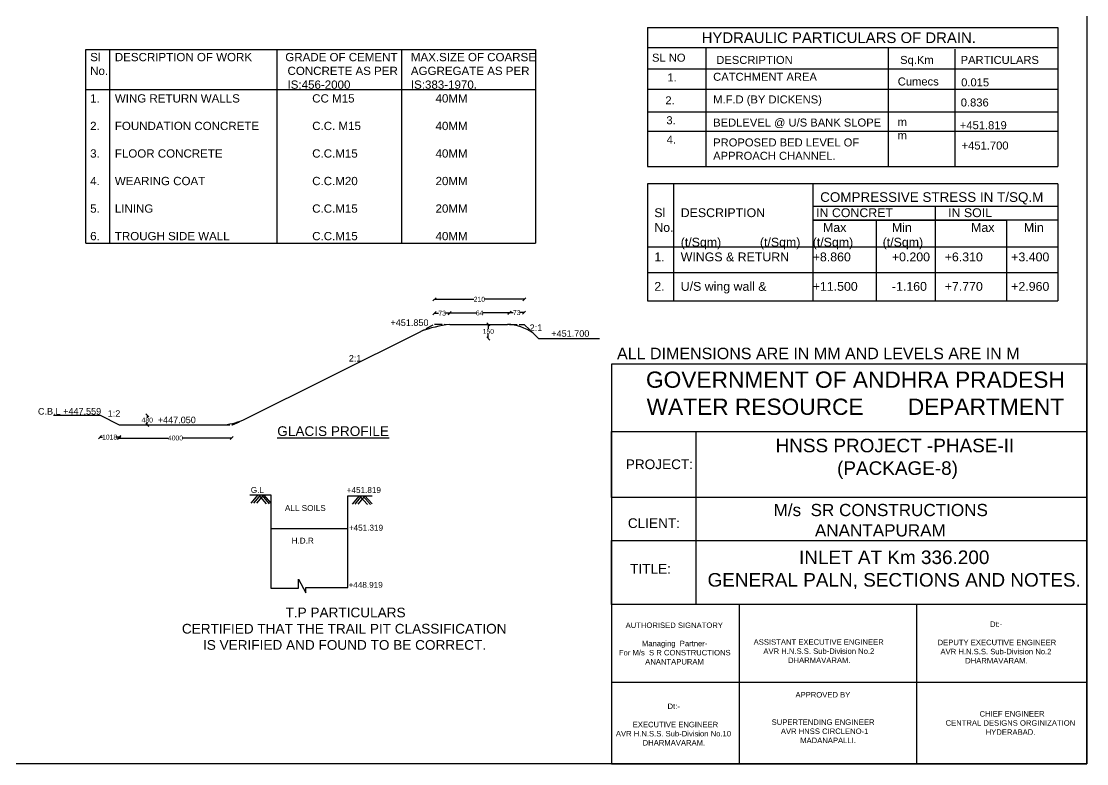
# Model space of a CAD drawing. Header units: millimetres. Extents: x 5124 to 3345871, y 2311 to 45968935.
# Drawn here: x 3313015 to 3345871, y 45924010 to 45946910 of the extents above; entities that cross this region are included whole.
import ezdxf

# ---------------------------------------------------------------- set-up
doc = ezdxf.new("R2010")
doc.units = ezdxf.units.MM
doc.header["$MEASUREMENT"] = 0
doc.linetypes.add('ACAD_ISO02W100', pattern=[15, 12, -3])
for name, color, linetype in [('DIMENSION', 7, 'Continuous'), ('DRAWING', 7, 'Continuous'), ('TEXT', 7, 'Continuous')]:
    doc.layers.add(name, color=color, linetype=linetype)
doc.styles.get("Standard").update_dxf_attribs({"font": 'arial.ttf', "height": 150})
doc.dimstyles.get("Standard").update_dxf_attribs({"dimtxt": 200, "dimasz": 110, "dimexe": 0.18, "dimexo": 0.0625, "dimgap": 0.09, "dimtad": 0, "dimtih": 1, "dimtoh": 1, "dimdec": 0, "dimzin": 0, "dimdsep": 46, "dimtxsty": 'Standard', "dimblk": 'OBLIQUE', "dimcen": 0.09, "dimse1": 1, "dimse2": 1, "dimadec": 0, "dimazin": 0, "dimtfac": 1, "dimtdec": 0, "dimtofl": 0, "dimtmove": 0, "dimatfit": 3, "dimfxl": 1, "dimtolj": 1, "dimtzin": 0, "dimarcsym": 0})

# ---------------------------------------------------------------- blocks, each defined once
blk = doc.blocks.new('_Oblique')
at = {"color": 0, "linetype": 'ByBlock', "lineweight": -2}
blk.add_line((-0.5, -0.5), (0.5, 0.5), dxfattribs=at)
blk = doc.blocks.new('*D80')
at = {"layer": 'Defpoints', "color": 0, "transparency": 16777216}
for p in [(3326229, 45937907), (3325757, 45937568), (3326229, 45937562)]:
    blk.add_point(p, dxfattribs=at)
at = {"layer": 'DIMENSION', "color": 0, "lineweight": -2, "transparency": 16777216}
for p, q in [((3325757, 45937907), (3325886, 45937907)), ((3326229, 45937907), (3326100, 45937907))]:
    blk.add_line(p, q, dxfattribs=at)
at = {"layer": 'DIMENSION', "color": 0, "lineweight": -2, "transparency": 16777216, "xscale": 95, "yscale": 95, "zscale": 95, "rotation": 180}
blk.add_blockref('_Oblique', (3325757, 45937907), dxfattribs=at)
at = {"layer": 'DIMENSION', "color": 0, "lineweight": -2, "transparency": 16777216, "xscale": 95, "yscale": 95, "zscale": 95}
blk.add_blockref('_Oblique', (3326229, 45937907), dxfattribs=at)
at = {"layer": 'DIMENSION', "color": 0, "transparency": 16777216, "insert": (3325993, 45937907), "char_height": 150, "attachment_point": 5}
blk.add_mtext('\\A1;73', dxfattribs=at)
blk = doc.blocks.new('*D81')
at = {"layer": 'Defpoints', "color": 0, "transparency": 16777216}
for p in [(3328071, 45937913), (3326229, 45937562), (3328071, 45937558)]:
    blk.add_point(p, dxfattribs=at)
at = {"layer": 'DIMENSION', "color": 0, "lineweight": -2, "transparency": 16777216}
for p, q in [((3326229, 45937913), (3327042, 45937913)), ((3328071, 45937913), (3327258, 45937913))]:
    blk.add_line(p, q, dxfattribs=at)
at = {"layer": 'DIMENSION', "color": 0, "lineweight": -2, "transparency": 16777216, "xscale": 95, "yscale": 95, "zscale": 95, "rotation": 180}
blk.add_blockref('_Oblique', (3326229, 45937913), dxfattribs=at)
at = {"layer": 'DIMENSION', "color": 0, "lineweight": -2, "transparency": 16777216, "xscale": 95, "yscale": 95, "zscale": 95}
blk.add_blockref('_Oblique', (3328071, 45937913), dxfattribs=at)
at = {"layer": 'DIMENSION', "color": 0, "transparency": 16777216, "insert": (3327150, 45937913), "char_height": 150, "attachment_point": 5}
blk.add_mtext('\\A1;64', dxfattribs=at)
blk = doc.blocks.new('*D82')
at = {"layer": 'Defpoints', "color": 0, "transparency": 16777216}
for p in [(3328519, 45937924), (3328071, 45937558), (3328519, 45937558)]:
    blk.add_point(p, dxfattribs=at)
at = {"layer": 'DIMENSION', "color": 0, "lineweight": -2, "transparency": 16777216}
for p, q in [((3328071, 45937924), (3328188, 45937924)), ((3328519, 45937924), (3328402, 45937924))]:
    blk.add_line(p, q, dxfattribs=at)
at = {"layer": 'DIMENSION', "color": 0, "lineweight": -2, "transparency": 16777216, "xscale": 95, "yscale": 95, "zscale": 95, "rotation": 180}
blk.add_blockref('_Oblique', (3328071, 45937924), dxfattribs=at)
at = {"layer": 'DIMENSION', "color": 0, "lineweight": -2, "transparency": 16777216, "xscale": 95, "yscale": 95, "zscale": 95}
blk.add_blockref('_Oblique', (3328519, 45937924), dxfattribs=at)
at = {"layer": 'DIMENSION', "color": 0, "transparency": 16777216, "insert": (3328295, 45937924), "char_height": 150, "attachment_point": 5}
blk.add_mtext('\\A1;73', dxfattribs=at)
blk = doc.blocks.new('*D83')
at = {"layer": 'Defpoints', "color": 0, "transparency": 16777216}
for p in [(3327396, 45937562), (3327396, 45937126), (3327418, 45937126)]:
    blk.add_point(p, dxfattribs=at)
at = {"layer": 'DIMENSION', "color": 0, "lineweight": -2, "transparency": 16777216}
for p, q in [((3327418, 45937562), (3327418, 45937421)), ((3327418, 45937126), (3327418, 45937267))]:
    blk.add_line(p, q, dxfattribs=at)
at = {"layer": 'DIMENSION', "color": 0, "lineweight": -2, "transparency": 16777216, "xscale": 95, "yscale": 95, "zscale": 95}
for p, rotation in [((3327418, 45937562), 90), ((3327418, 45937126), 270)]:
    blk.add_blockref('_Oblique', p, dxfattribs=dict(at, rotation=rotation))
at = {"layer": 'DIMENSION', "color": 0, "transparency": 16777216, "insert": (3327418, 45937344), "char_height": 150, "attachment_point": 5}
blk.add_mtext('\\A1;150', dxfattribs=at)
blk = doc.blocks.new('*D84')
at = {"layer": 'Defpoints', "color": 0, "transparency": 16777216}
for p in [(3316034, 45934460), (3319504, 45934453), (3319504, 45934056)]:
    blk.add_point(p, dxfattribs=at)
at = {"layer": 'DIMENSION', "color": 0, "lineweight": -2, "transparency": 16777216}
for p, q in [((3316034, 45934056), (3317543, 45934056)), ((3319504, 45934056), (3317996, 45934056))]:
    blk.add_line(p, q, dxfattribs=at)
at = {"layer": 'DIMENSION', "color": 0, "lineweight": -2, "transparency": 16777216, "xscale": 95, "yscale": 95, "zscale": 95, "rotation": 180}
blk.add_blockref('_Oblique', (3316034, 45934056), dxfattribs=at)
at = {"layer": 'DIMENSION', "color": 0, "lineweight": -2, "transparency": 16777216, "xscale": 95, "yscale": 95, "zscale": 95}
blk.add_blockref('_Oblique', (3319504, 45934056), dxfattribs=at)
at = {"layer": 'DIMENSION', "color": 0, "transparency": 16777216, "insert": (3317769, 45934056), "char_height": 150, "attachment_point": 5}
blk.add_mtext('\\A1;4000', dxfattribs=at)
blk = doc.blocks.new('*D85')
at = {"layer": 'Defpoints', "color": 0, "transparency": 16777216}
for p in [(3315444, 45934761), (3316034, 45934460), (3315444, 45934083)]:
    blk.add_point(p, dxfattribs=at)
at = {"layer": 'DIMENSION', "color": 0, "lineweight": -2, "transparency": 16777216}
for p, q in [((3315444, 45934083), (3315522, 45934083)), ((3316034, 45934083), (3315956, 45934083))]:
    blk.add_line(p, q, dxfattribs=at)
at = {"layer": 'DIMENSION', "color": 0, "lineweight": -2, "transparency": 16777216, "xscale": 95, "yscale": 95, "zscale": 95, "rotation": 180}
blk.add_blockref('_Oblique', (3315444, 45934083), dxfattribs=at)
at = {"layer": 'DIMENSION', "color": 0, "lineweight": -2, "transparency": 16777216, "xscale": 95, "yscale": 95, "zscale": 95}
blk.add_blockref('_Oblique', (3316034, 45934083), dxfattribs=at)
at = {"layer": 'DIMENSION', "color": 0, "transparency": 16777216, "insert": (3315739, 45934083), "char_height": 150, "attachment_point": 5}
blk.add_mtext('\\A1;1018', dxfattribs=at)
blk = doc.blocks.new('*D86')
at = {"layer": 'Defpoints', "color": 0, "transparency": 16777216}
for p in [(3316900, 45934758), (3316955, 45934758), (3316955, 45934460)]:
    blk.add_point(p, dxfattribs=at)
at = {"layer": 'DIMENSION', "color": 0, "lineweight": -2, "transparency": 16777216}
for p, q in [((3316900, 45934758), (3316900, 45934686)), ((3316900, 45934460), (3316900, 45934532))]:
    blk.add_line(p, q, dxfattribs=at)
at = {"layer": 'DIMENSION', "color": 0, "lineweight": -2, "transparency": 16777216, "xscale": 95, "yscale": 95, "zscale": 95}
for p, rotation in [((3316900, 45934758), 90), ((3316900, 45934460), 270)]:
    blk.add_blockref('_Oblique', p, dxfattribs=dict(at, rotation=rotation))
at = {"layer": 'DIMENSION', "color": 0, "transparency": 16777216, "insert": (3316900, 45934609), "char_height": 150, "attachment_point": 5}
blk.add_mtext('\\A1;480', dxfattribs=at)
blk = doc.blocks.new('*D130')
at = {"layer": 'Defpoints', "color": 0, "transparency": 16777216}
for p in [(3328528, 45938335), (3325757, 45937568), (3328528, 45937558)]:
    blk.add_point(p, dxfattribs=at)
at = {"layer": 'DIMENSION', "color": 0, "lineweight": -2, "transparency": 16777216}
for p, q in [((3325757, 45938335), (3326976, 45938335)), ((3328528, 45938335), (3327309, 45938335))]:
    blk.add_line(p, q, dxfattribs=at)
at = {"layer": 'DIMENSION', "color": 0, "lineweight": -2, "transparency": 16777216, "xscale": 95, "yscale": 95, "zscale": 95, "rotation": 180}
blk.add_blockref('_Oblique', (3325757, 45938335), dxfattribs=at)
at = {"layer": 'DIMENSION', "color": 0, "lineweight": -2, "transparency": 16777216, "xscale": 95, "yscale": 95, "zscale": 95}
blk.add_blockref('_Oblique', (3328528, 45938335), dxfattribs=at)
at = {"layer": 'DIMENSION', "color": 0, "transparency": 16777216, "insert": (3327142, 45938335), "char_height": 150, "attachment_point": 5}
blk.add_mtext('\\A1;210', dxfattribs=at)

msp = doc.modelspace()

# ---------------------------------------------------------------- linework, layer by layer
at = {"layer": 'DIMENSION'}
msp.add_lwpolyline([(3332327.1, 45939156.4), (3344984.9, 45939156.4)], dxfattribs=at)
at = {"layer": 'DRAWING'}
msp.add_lwpolyline([(3264109.7, 45968935), (3345870.9, 45968935), (3345870.9, 45924009.6), (3264109.7, 45924009.6)], close=True, dxfattribs=at)
at = {"layer": 'DRAWING', "linetype": 'ACAD_ISO02W100', "ltscale": 20}
for points in [[(3325237.6, 45937293.7), (3325756.9, 45937568), (3326229, 45937562.3)], [(3328071.1, 45937558.1), (3328519.5, 45937558.1), (3328792.7, 45937298.4)], [(3319204.4, 45934459.7), (3319524.7, 45934459.7), (3319842.6, 45934605.6)]]:
    msp.add_lwpolyline(points, dxfattribs=at)
at = {"layer": 'DRAWING'}
for points in [[(3326229, 45937562.3), (3328009.9, 45937562.3)], [(3319842.6, 45934605.6), (3325332.6, 45937341)], [(3328792.7, 45937298.4), (3328965.1, 45937122.7), (3330844.5, 45937122.7)], [(3314004.2, 45934760.6), (3315444.2, 45934760.6), (3316034.2, 45934459.7), (3319204.4, 45934459.7)], [(3320067.9, 45932299.9), (3320709.6, 45932299.9), (3320709.6, 45929620.9)], [(3320308, 45932299.9), (3320093.3, 45932041)], [(3320388.7, 45932299.9), (3320174, 45932041)], [(3320484.8, 45932299.9), (3320270, 45932041)], [(3320327, 45932299.9), (3320569.5, 45932027.9)], [(3320420.5, 45932299.9), (3320663, 45932027.9)], [(3320484.8, 45932299.9), (3320709.6, 45932047.7)], [(3323089.7, 45929620.9), (3323089.7, 45932276.8), (3323832.4, 45932276.8)], [(3323430.9, 45932276.8), (3323216.2, 45932017.9)], [(3323511.6, 45932276.8), (3323296.9, 45932017.9)], [(3323607.7, 45932276.8), (3323392.9, 45932017.9)], [(3323449.9, 45932276.8), (3323692.4, 45932004.8)], [(3323543.4, 45932276.8), (3323785.9, 45932004.8)], [(3323607.7, 45932276.8), (3323832.5, 45932024.5)], [(3320709.6, 45931269.3), (3323089.7, 45931269.3)], [(3320709.6, 45930308.5), (3320709.6, 45929423.8), (3321564.3, 45929423.8), (3321564.3, 45929700.1), (3321794.4, 45929277.5), (3321794.4, 45929442.4), (3323089.7, 45929442.4), (3323089.7, 45930308.5)]]:
    msp.add_lwpolyline(points, dxfattribs=at)
for centre, radius, start, end in [((3326651.3, 45933925.8), 3660.9, 96.62501, 111.11375), ((3327937.6, 45936055), 1509, 55.48206, 87.25207), ((3319064.4, 45936541.9), 2086.8, 273.84837, 291.89423)]:
    msp.add_arc(centre, radius, start, end, dxfattribs=at)
at = {"layer": 'TEXT'}
msp.add_line((3344984.9, 45941901.6), (3344984.9, 45938286.7), dxfattribs=at)
at = {"layer": 'TEXT', "ltscale": 0.02}
for points in [[(3332327.1, 45946723.2), (3344984.9, 45946723.2)], [(3332327.1, 45946102.4), (3344984.9, 45946102.4)], [(3334125.7, 45946102.4), (3334125.7, 45942426.2)], [(3339748.8, 45946102.4), (3339748.8, 45942426.2)], [(3341801, 45946051.8), (3341801, 45942426.2)], [(3332327.1, 45945439.1), (3344984.9, 45945439.1)], [(3332327.1, 45944811.7), (3344984.9, 45944811.7)], [(3332327.1, 45944112.6), (3344984.9, 45944112.6)], [(3332327.1, 45943521), (3344984.9, 45943521)], [(3332327.1, 45942426.2), (3344984.9, 45942426.2)]]:
    msp.add_lwpolyline(points, dxfattribs=at)
at = {"layer": 'TEXT'}
for points in [[(3332327.1, 45946723.2), (3332327.1, 45942426.2)], [(3344984.9, 45946723.2), (3344984.9, 45942426.2)], [(3328872.9, 45944797.4), (3315005.7, 45944797.4), (3315005.7, 45946036.8), (3328872.9, 45946036.8)], [(3315005.7, 45940066.2), (3315005.7, 45946036.8), (3328872.9, 45946036.8), (3328872.9, 45940066.2)], [(3315733.1, 45946036.8), (3315733.1, 45940066.2)], [(3320890.5, 45946036.8), (3320890.5, 45940066.2)], [(3324741, 45946036.8), (3324741, 45940066.2)], [(3337428, 45941901.6), (3332327.1, 45941901.6), (3332327.1, 45938286.7)], [(3333126.6, 45941901.6), (3333126.6, 45938286.7)], [(3344984.9, 45941901.6), (3337428, 45941901.6)], [(3337428, 45941901.6), (3337428, 45938286.7)], [(3337428, 45941901.6), (3337428, 45938286.7)], [(3337428, 45941209.4), (3344984.9, 45941209.4), (3344984.9, 45940772.6), (3337428, 45940772.6)], [(3341197.6, 45941209.4), (3341197.6, 45938286.7)], [(3337428, 45940772.6), (3343396.7, 45940772.6)], [(3339383.5, 45940772.6), (3339383.5, 45938286.7)], [(3343396.7, 45940772.6), (3343396.7, 45938286.7)], [(3315005.7, 45940066.2), (3328872.9, 45940066.2)], [(3344984.9, 45939941.5), (3332327.1, 45939941.5)], [(3332327.1, 45938286.7), (3344984.9, 45938286.7)], [(3333821.7, 45934256.2), (3333821.7, 45928916)], [(3335150.2, 45928916), (3335150.2, 45924009.6)], [(3340627.2, 45928916), (3340627.2, 45924009.6)], [(3331220.2, 45926528.8), (3345870.9, 45926528.8)]]:
    msp.add_lwpolyline(points, dxfattribs=at)
for points in [[(3345870.9, 45936332.1), (3331220.2, 45936332.1), (3331220.2, 45924009.6), (3345870.9, 45924009.6)], [(3331220.2, 45934256.2), (3345870.9, 45934256.2), (3345870.9, 45932224.9), (3331220.2, 45932224.9)], [(3331220.2, 45930898.4), (3345870.9, 45930898.4), (3345870.9, 45928916), (3331220.2, 45928916)]]:
    msp.add_lwpolyline(points, close=True, dxfattribs=at)

# ---------------------------------------------------------------- texts
for s, p in [('G.L', (3320091.9, 45932363.7)), ('+451.819', (3323050.8, 45932361)), ('ALL SOILS', (3321145.4, 45931806.4)), ('+451.319', (3323117, 45931198.8)), ('H.D.R', (3321351.4, 45930799.7)), ('+448.919', (3323106.2, 45929437.2))]:
    msp.add_text(s, height=180, dxfattribs=at).set_placement(p)
at = {"layer": 'TEXT', "attachment_point": 1}
for s, insert, char_height, width in [('\\PHYDRAULIC PARTICULARS OF DRAIN.', (3333996.7, 45947117.9), 329.199, 14000.535), ('{\\H1.3398x;Sl^IDESCRIPTION OF WORK^I       GRADE OF CEMENT ^IMAX.SIZE OF COARSE\\PNo.^I^I^I^I^I^I^I^I\\H0.99998x;CONCRETE AS PER ^IAGGREGATE AS PER\\P^I^I^I^I^I^I^I^IIS:456-2000^I^I^IIS:383-1970.\\P1.^IWING RETURN WALLS ^I^I^ICC M15^I^I^I^I40MM\\P^I\\P2.^IFOUNDATION CONCRETE^I^I^IC.C. M15^I^I^I^I40MM\\P\\P3.^IFLOOR CONCRETE^I^I^I^IC.C.M15^I^I^I^I40MM\\P\\P4.^IWEARING COAT^I^I^I^I^IC.C.M20^I^I^I^I20MM\\P\\P5.^ILINING^I^I^I^I^I^I^IC.C.M15^I^I^I^I20MM\\P\\P6.^ITROUGH SIDE WALL^I^I^I^IC.C.M15^I^I^I^I40MM}', (3315139.1, 45945933.9), 190.196, 13719.853), (' SL NO', (3332368.8, 45945911.8), 246.9, 1820.488), (' DESCRIPTION ', (3334351.7, 45945842), 246.899, 4207.841), ('Sq.Km', (3340117.7, 45945842), 246.9, 1638.629), ('PARTICULARS', (3341983.2, 45945842), 246.899, 3924.79), ('1.', (3332940.8, 45945302), 246.9, 364.481), ('CATCHMENT AREA', (3334351.7, 45945322.4), 246.899, 6884.418), (' Cumecs \\P ', (3339948.2, 45945176.6), 246.9, 1540.269), ('0.015', (3341998.7, 45945150.2), 246.9, 1358.889), ('2.', (3332877.6, 45944595.1), 246.9, 364.481), ('M.F.D (BY DICKENS)', (3334351.7, 45944623.3), 246.899, 6852.905), ('\\P0.836', (3341986.9, 45944941.1), 246.9, 1681.251), ('3.', (3332908.4, 45943981.5), 246.9, 364.481), ('BEDLEVEL @ U/S BANK SLOPE', (3334351.7, 45943910.7), 246.899, 5869.609), ('m \\Pm ', (3340040.4, 45943931.3), 246.9, 290.34), ('+451.819', (3341957.8, 45943828.9), 246.9, 899.268), ('4.', (3332917.4, 45943384.5), 246.9, 364.481), ('PROPOSED BED LEVEL OF APPROACH CHANNEL.', (3334351.7, 45943296.5), 246.899, 5236.783), ('+451.700', (3342013.1, 45943201.5), 246.9, 1129.079), ('{\\H1.4574x; ^I^I^I^I^I^I  COMPRESSIVE STRESS IN T/SQ.M\\P\\H0.91933x;Sl^IDESCRIPTION^I^I IN CONCRET^I^I IN SOIL^I^I^I^I\\PNo.^I^I^I^I^I^I   Max^I^IMin^I^I^IMax^I^IMin^I^I^I^I^I^I^I^I  ^I^I^I^I^I^I(t/Sqm)^I^I(t/Sqm)^I(t/Sqm)^I     (t/Sqm)\\P\\H0.9999x;1.^IWINGS & RETURN\\H1.0001x;^I+8.860  ^I^I+0.200^I+6.310^I    +3.400^I^I\\P \\P\\H0.9999x;2.^IU/S wing wall & ^I^I\\H1.0001x;+11.500^I^I-1.160^I+7.770^I    +2.960^I^I ^I}', (3332537.1, 45941636.6), 203.5203, 18202.576), ('+451.850', (3324399.7, 45937713.9), 200, 2497.634), ('2:1', (3328692.8, 45937559.8), 200, 2497.634), ('+451.700', (3329360.2, 45937378.7), 200, 2497.634), ('ALL DIMENSIONS ARE IN MM AND LEVELS ARE IN M', (3331386.5, 45936840.9), 353.847, 12627.501), ('2:1', (3323116.3, 45936616), 200, 2497.634), ('C.B.L +447.559', (3313528.8, 45934978), 200, 2497.634), ('1:2', (3315680.9, 45934911.3), 200, 375.67), ('+447.050', (3317223.4, 45934713.1), 200, 2497.634), ('\\pi12.653;{\\LGLACIS PROFILE}', (3320895.8, 45934417.9), 300, 3427.42), ('PROJECT:', (3331657.5, 45933396.1), 300.12, 2800.262), ('\\pi1536.3;M/s  SR CONSTRUCTIONS \\P\\pi2809.4;ANANTAPURAM', (3334680.1, 45932023.5), 376.766, 9614.64), ('CLIENT:', (3331721, 45931579.6), 300.12, 2800.262), ('\\pi3589.7;INLET AT Km 336.200\\P\\pi768.77;GENERAL PALN, SECTIONS AND NOTES.', (3333410, 45930585.9), 417.748, 12968.036), ('TITLE:', (3331790.1, 45930173.1), 300.12, 1627.457), ('\\pi3486.9; T.P PARTICULARS\\P\\pi406.82;CERTIFIED THAT THE TRAIL PIT CLASSIFICATION\\P\\pi1057.4;IS VERIFIED AND FOUND TO BE CORRECT.', (3317560.8, 45928823.4), 300, 10771.151), ('\\pi2738.4;AUTHORISED SIGNATORY\\P\\pi4238.5;\\P\\pi3241.1;Managing  Partner-\\P\\pi2530.7;For M/s  S R CONSTRUCTIONS\\P\\pi3342.9;ANANTAPURAM', (3328913.1, 45928364.3), 168.888, 8476.996), ('\\pi4061.3;Dt:-  \\P\\pi4238.5;\\P\\pi2378.4; DEPUTY EXECUTIVE ENGINEER\\P\\pi2533.6;AVR H.N.S.S. Sub-Division No.2\\P\\pi3294.3;DHARMAVARAM.', (3338828.6, 45928397.4), 168.888, 8476.996), ('\\pi4238.5;\\P\\P\\pi2234.1;ASSISTANT EXECUTIVE ENGINEER\\P\\pi2533.6;AVR H.N.S.S. Sub-Division No.2\\P\\pi3294.3;DHARMAVARAM.', (3333366.6, 45928410.6), 168.888, 8476.996), ('\\pi3393.7;APPROVED BY\\P\\pi4238.5;\\P\\pi4172.9;  \\P\\pi2659.1;SUPERTENDING ENGINEER                \\P\\pi2877; AVR HNSS CIRCLENO-1\\P\\pi0;                                                      MADANAPALLI.', (3333496.5, 45926221.3), 168.888, 8476.996), ('\\pi4061.3;Dt:- \\P\\pi4238.5;\\P\\pi2856.9;  EXECUTIVE ENGINEER\\P\\pi2467.4;AVR H.N.S.S. Sub-Division No.10\\P\\pi3294.3;DHARMAVARAM.', (3328883.2, 45925865.3), 168.888, 8476.996), ('\\pi4238.5;\\P\\pi3171.6;  CHIEF ENGINEER\\P\\pi2254.9;CENTRAL DESIGNS ORGINIZATION\\P\\pi3491.2;HYDERABAD.', (3339264.5, 45925914.1), 168.888, 8476.996)]:
    msp.add_mtext(s, dxfattribs=dict(at, insert=insert, char_height=char_height, width=width))
at = {"layer": 'TEXT', "color": 7, "width": 14296.374, "attachment_point": 5}
for s, insert, char_height in [('GOVERNMENT OF ANDHRA PRADESH\\PWATER RESOURCE       DEPARTMENT', (3338737.7, 45935434.3), 501.297), ('HNSS PROJECT -PHASE-II\\P (PACKAGE-8)', (3339955.9, 45933413.1), 417.748)]:
    msp.add_mtext(s, dxfattribs=dict(at, insert=insert, char_height=char_height))

# ---------------------------------------------------------------- dimensions: what is measured, and where the dimension line sits
at = {"layer": 'DIMENSION'}
for base, p1, p2, text, picture, middle in [((3328527.9, 45938335.5), (3325756.9, 45937568), (3328527.9, 45937558.1), '210', '*D130', (3327142.4, 45938335.5)), ((3328519.5, 45937924.2), (3328071.1, 45937558.1), (3328519.5, 45937558.1), '73', '*D82', (3328295.3, 45937924.2)), ((3326229, 45937907.1), (3325756.9, 45937568), (3326229, 45937562.3), '73', '*D80', (3325992.9, 45937907.1)), ((3328071.1, 45937912.8), (3326229, 45937562.3), (3328071.1, 45937558.1), '64', '*D81', (3327150.1, 45937912.8)), ((3315444.2, 45934082.7), (3316034.2, 45934459.7), (3315444.2, 45934760.6), '1018', '*D85', (3315739.2, 45934082.7)), ((3319504.5, 45934056.2), (3316034.2, 45934459.7), (3319504.5, 45934452.9), '4000', '*D84', (3317769.4, 45934056.2))]:
    dim = msp.add_linear_dim(base=base, p1=p1, p2=p2, text=text, dimstyle='Standard', override={"dimtxt": 150, "dimasz": 95, "dimarcsym": 1}, dxfattribs=at)
    dim.commit()
    dim.dimension.update_dxf_attribs({"geometry": picture, "text_midpoint": middle})
for base, p1, p2, text, picture, middle in [((3327418.1, 45937125.7), (3327396, 45937562.3), (3327396, 45937125.7), '150', '*D83', (3327418.1, 45937344)), ((3316900.4, 45934758.3), (3316955.1, 45934459.7), (3316955.1, 45934758.3), '480', '*D86', (3316900.4, 45934609))]:
    dim = msp.add_linear_dim(base=base, p1=p1, p2=p2, angle=90, text=text, dimstyle='Standard', override={"dimtxt": 150, "dimasz": 95, "dimarcsym": 1}, dxfattribs=at)
    dim.commit()
    dim.dimension.update_dxf_attribs({"geometry": picture, "text_midpoint": middle})

doc.saveas('drawing.dxf')
